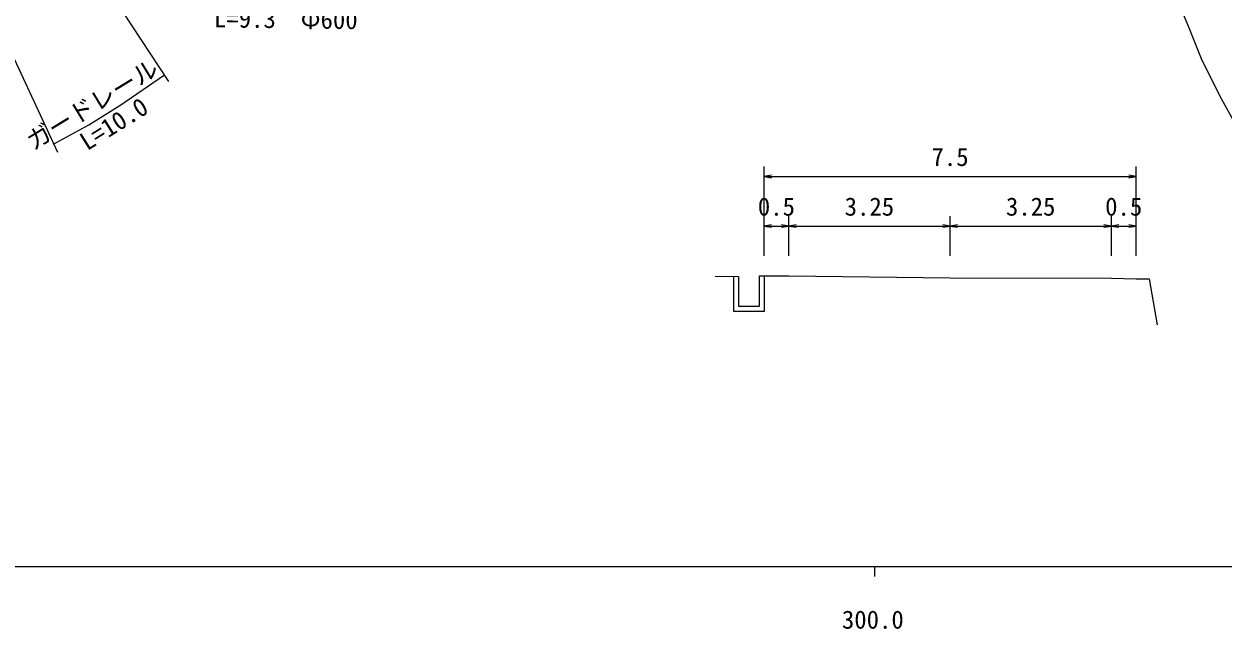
# Model space of a CAD drawing. Units: millimetres at full size, sheet at 1:1000, with parts at other scales. Extents: x 40000 to 2497605, y 20000 to 1622130.
# Drawn here: x 282306 to 403232, y 198715 to 259673 of the extents above; entities that cross this region are included whole.
import ezdxf
from ezdxf.enums import TextEntityAlignment as Align

# ---------------------------------------------------------------- set-up
doc = ezdxf.new("R2010")
doc.units = ezdxf.units.MM
doc.header["$LTSCALE"] = 1000
for name, color, linetype, lineweight in [('M-BGD', 7, 'Continuous', 25), ('M-STR-HTXT', 7, 'Continuous', 13), ('M-TTL-BAND', 7, 'Continuous', 25)]:
    doc.layers.add(name, color=color, linetype=linetype, lineweight=lineweight)
doc.styles.add('ＭＳ ゴシック', font='')
doc.styles.get('ＭＳ ゴシック').set_extended_font_data('MS Gothic')

# ---------------------------------------------------------------- blocks, each defined once
blk = doc.blocks.new('open_arrow')
at = {"color": 0, "linetype": 'Continuous', "lineweight": -2}
blk.add_lwpolyline([(7.5, 1.25), (0, 0), (7.5, -1.25)], dxfattribs=at)

msp = doc.modelspace()

# ---------------------------------------------------------------- linework, layer by layer
at = {"layer": 'M-BGD'}
for p, q in [((353794, 234246), (353794, 230743)), ((356940, 230743), (356932, 234312)), ((353794, 230743), (356940, 230743))]:
    msp.add_line(p, q, dxfattribs=at)
msp.add_lwpolyline([(351957, 234253), (354294, 234243), (354294, 231243), (356439, 231243), (356432, 234312), (356882, 234312), (359382, 234312), (375632, 234100), (391882, 234049), (394382, 234010), (395675, 234009), (396506, 229374)], dxfattribs=at)
at = {"layer": 'M-STR-HTXT'}
for p, q in [((296905, 253880), (285211, 271658)), ((285712, 246717), (276382, 266802)), ((356882, 236312), (356882, 245312)), ((356882, 244312), (394382, 244312)), ((394382, 236312), (394382, 245312)), ((359382, 236312), (359382, 240312)), ((375632, 236312), (375632, 240312)), ((391882, 236312), (391882, 240312)), ((356882, 239312), (359382, 239312)), ((359382, 239312), (375632, 239312)), ((375632, 239312), (391882, 239312)), ((391882, 239312), (394382, 239312))]:
    msp.add_line(p, q, dxfattribs=at)
for points in [[(403556, 332909), (400993, 327110), (398925, 322079), (396950, 317308), (396155, 314648), (395250, 310967), (394659, 307819), (394272, 305055), (393750, 300775), (393426, 295219), (393396, 291240), (393437, 288279), (393571, 285789), (393881, 282696), (394342, 279493), (395024, 275518), (395997, 271090), (397168, 266184), (398295, 262638), (399712, 259211), (401001, 256039), (402986, 252083), (405127, 248241)], [(285308, 247587), (285524, 247686), (288835, 249527), (292053, 251532), (296471, 254540)]]:
    msp.add_lwpolyline(points, dxfattribs=at)
at = {"layer": 'M-TTL-BAND'}
for p, q in [((40000, 205000), (579000, 205000)), ((368000, 205000), (368000, 204000))]:
    msp.add_line(p, q, dxfattribs=at)

# ---------------------------------------------------------------- block references
at = {"layer": 'M-STR-HTXT', "xscale": 100, "yscale": 100}
for p in [(356882, 244312), (356882, 239312), (359382, 239312), (375632, 239312), (391882, 239312)]:
    msp.add_blockref('open_arrow', p, dxfattribs=at)
at = {"layer": 'M-STR-HTXT', "xscale": 100, "yscale": 100, "rotation": 180}
for p in [(394382, 244312), (359382, 239312), (375632, 239312), (391882, 239312), (394382, 239312)]:
    msp.add_blockref('open_arrow', p, dxfattribs=at)

# ---------------------------------------------------------------- texts
at = {"layer": 'M-STR-HTXT', "style": 'ＭＳ ゴシック'}
for s, rotation, p in [('L=9.3\u3000Φ600', 359.23, (301436, 258793)), ('ガードレール', 31.399, (283533, 246419)), ('L=10.0', 31.967, (288959, 246387))]:
    msp.add_text(s, height=1833, rotation=rotation, dxfattribs=at).set_placement(p, align=Align.BOTTOM_LEFT)
for s, p in [('7.5', (373757, 244812)), ('0.5', (356257, 239812)), ('3.25', (365007, 239812)), ('3.25', (381257, 239812)), ('0.5', (391257, 239812))]:
    msp.add_text(s, height=1833, dxfattribs=at).set_placement(p, align=Align.BOTTOM_LEFT)
at = {"layer": 'M-TTL-BAND', "style": 'ＭＳ ゴシック'}
msp.add_text('300.0', height=1833, dxfattribs=at).set_placement((367844, 198195), align=Align.BOTTOM_CENTER)

doc.saveas('drawing.dxf')
